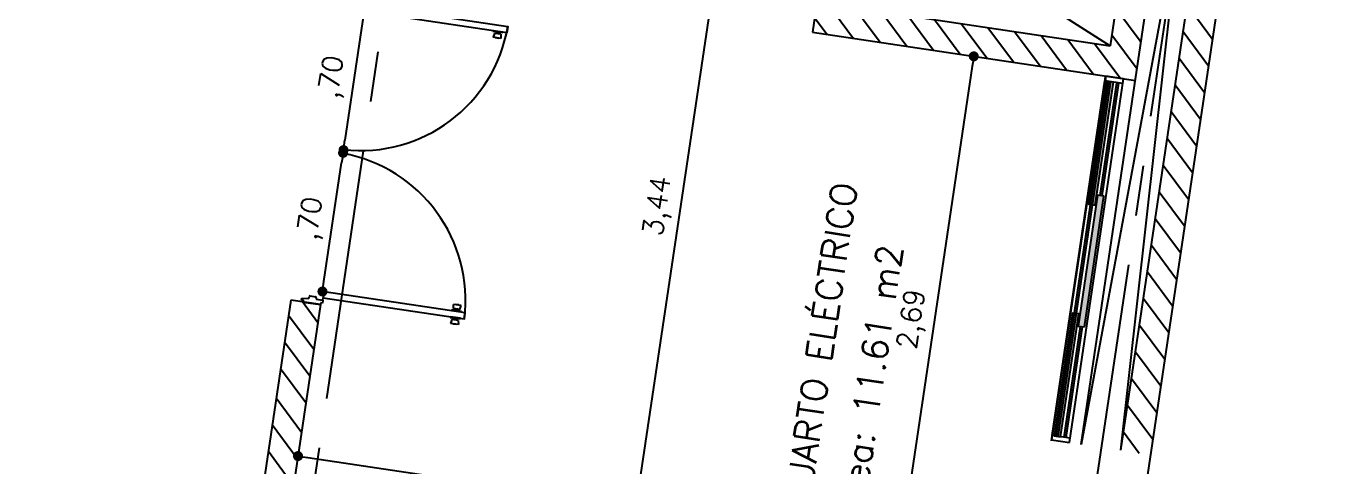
# Model space of a CAD drawing. Header units: millimetres. Extents: x 338 to 506, y 179 to 335.
# Drawn here: x 445.07 to 451.65, y 230.31 to 232.5 of the extents above; entities that cross this region are included whole.
import ezdxf

# ---------------------------------------------------------------- set-up
doc = ezdxf.new("R2010")
doc.units = ezdxf.units.MM
doc.linetypes.add('CENTER', pattern=[2, 1.25, -0.25, 0.25, -0.25])
doc.linetypes.add('DASHED2', pattern=[0.375, 0.25, -0.125])
for name, color, linetype in [('DISEÑOS_VENTANAS', 18, 'Continuous'), ('EJES_DE_COLUMNA', 255, 'DASHED2'), ('MUROS', 32, 'Continuous'), ('PUERTAS', 5, 'Continuous'), ('REJAS', 151, 'Continuous'), ('TEXTOS', 7, 'Continuous'), ('VENTANAS', 144, 'Continuous')]:
    doc.layers.add(name, color=color, linetype=linetype)
doc.styles.add('NOTAS', font='simplex.shx')
doc.styles.get("Standard").update_dxf_attribs({"font": 'ARIALUNI.ttf'})
doc.dimstyles.new('ROMANS', dxfattribs={"dimtxt": 0.1, "dimasz": 0.05, "dimexe": 0.04, "dimexo": 0.5, "dimgap": 0.05, "dimtad": 1, "dimtih": 1, "dimtoh": 1, "dimdec": 4, "dimzin": 5, "dimdsep": 46, "dimtxsty": 'Standard', "dimsah": 1, "dimcen": 0.05, "dimse1": 1, "dimse2": 1, "dimclrd": 7, "dimclre": 7, "dimclrt": 7, "dimadec": 0, "dimazin": 0, "dimtfac": 1, "dimtdec": 4, "dimtix": 1, "dimtmove": 2, "dimatfit": 3, "dimfxl": 1, "dimtolj": 1, "dimarcsym": 0})

# ---------------------------------------------------------------- blocks, each defined once
blk = doc.blocks.new('*X252')
at = {"color": 0}
for p, q in [((2827.6618, 1807.8371), (2827.5878, 1807.7631)), ((2827.7965, 1807.8371), (2827.588, 1807.6286)), ((2827.9312, 1807.8371), (2827.7812, 1807.6871)), ((2828.0659, 1807.8371), (2827.9159, 1807.6871)), ((2828.2006, 1807.8371), (2828.0506, 1807.6871)), ((2828.3353, 1807.8371), (2828.1853, 1807.6871)), ((2828.3404, 1807.7075), (2828.32, 1807.6871)), ((2827.7404, 1807.6463), (2827.5882, 1807.4941)), ((2827.7404, 1807.5116), (2827.5884, 1807.3597)), ((2827.7404, 1807.3769), (2827.5887, 1807.2252)), ((2827.7404, 1807.2422), (2827.5889, 1807.0907)), ((2827.7404, 1807.1075), (2827.5891, 1806.9562)), ((2827.7404, 1806.9728), (2827.5894, 1806.8218)), ((2827.7404, 1806.8381), (2827.5896, 1806.6873)), ((2827.7404, 1806.7034), (2827.5898, 1806.5528)), ((2827.7404, 1806.5687), (2827.59, 1806.4183)), ((2827.7404, 1806.434), (2827.5903, 1806.2839)), ((2827.7963, 1806.3552), (2827.6463, 1806.2052)), ((2827.931, 1806.3552), (2827.781, 1806.2052)), ((2828.0657, 1806.3552), (2827.9157, 1806.2052)), ((2828.2004, 1806.3552), (2828.0504, 1806.2052)), ((2828.3351, 1806.3552), (2828.1851, 1806.2052)), ((2828.3404, 1806.2258), (2828.3198, 1806.2052))]:
    blk.add_line(p, q, dxfattribs=at)
blk = doc.blocks.new('*U261')
at = {"layer": 'TEXTOS', "color": 5, "style": 'NOTAS'}
for s, p in [('CUARTO ELÉCTRICO', (2825.225, 1807.5016)), ('Área: 11.61 m2', (2825.225, 1807.2302))]:
    blk.add_text(s, height=0.127779, dxfattribs=at).set_placement(p)
blk = doc.blocks.new('*X264')
at = {"color": 0}
for p, q in [((2825.8435, 1806.0052), (2825.7504, 1805.9121)), ((2825.9782, 1806.0052), (2825.8282, 1805.8552)), ((2826.1129, 1806.0052), (2825.9629, 1805.8552)), ((2826.2476, 1806.0052), (2826.0976, 1805.8552)), ((2826.3823, 1806.0052), (2826.2323, 1805.8552)), ((2826.517, 1806.0052), (2826.367, 1805.8552)), ((2826.6517, 1806.0052), (2826.5017, 1805.8552)), ((2826.7864, 1806.0052), (2826.6364, 1805.8552)), ((2826.9211, 1806.0052), (2826.7711, 1805.8552)), ((2827.0558, 1806.0052), (2826.9058, 1805.8552)), ((2827.1905, 1806.0052), (2827.0405, 1805.8552)), ((2827.3252, 1806.0052), (2827.1752, 1805.8552)), ((2827.4599, 1806.0052), (2827.3099, 1805.8552)), ((2827.5946, 1806.0052), (2827.4446, 1805.8552)), ((2827.7293, 1806.0052), (2827.5793, 1805.8552)), ((2827.864, 1806.0052), (2827.714, 1805.8552)), ((2827.9987, 1806.0052), (2827.8487, 1805.8552)), ((2828.1334, 1806.0052), (2827.9834, 1805.8552)), ((2828.2681, 1806.0052), (2828.1181, 1805.8552)), ((2828.4029, 1806.0052), (2828.2529, 1805.8552)), ((2828.5376, 1806.0052), (2828.3876, 1805.8552)), ((2828.6723, 1806.0052), (2828.5223, 1805.8552)), ((2828.807, 1806.0052), (2828.657, 1805.8552)), ((2828.9417, 1806.0052), (2828.7917, 1805.8552)), ((2829.0764, 1806.0052), (2828.9264, 1805.8552)), ((2829.2111, 1806.0052), (2829.0611, 1805.8552)), ((2829.3458, 1806.0052), (2829.1958, 1805.8552)), ((2829.4805, 1806.0052), (2829.3305, 1805.8552)), ((2829.6152, 1806.0052), (2829.4652, 1805.8552)), ((2829.7499, 1806.0052), (2829.5999, 1805.8552)), ((2829.8846, 1806.0052), (2829.7346, 1805.8552)), ((2830.0193, 1806.0052), (2829.8693, 1805.8552)), ((2830.154, 1806.0052), (2830.004, 1805.8552)), ((2830.2887, 1806.0052), (2830.1387, 1805.8552)), ((2830.4234, 1806.0052), (2830.2734, 1805.8552)), ((2830.5581, 1806.0052), (2830.4081, 1805.8552)), ((2830.6928, 1806.0052), (2830.5428, 1805.8552)), ((2830.8275, 1806.0052), (2830.6775, 1805.8552)), ((2830.9622, 1806.0052), (2830.8122, 1805.8552)), ((2831.0969, 1806.0052), (2830.9469, 1805.8552)), ((2831.2316, 1806.0052), (2831.0816, 1805.8552)), ((2831.2604, 1805.8993), (2831.2163, 1805.8552))]:
    blk.add_line(p, q, dxfattribs=at)
blk = doc.blocks.new('*X266')
at = {"color": 0}
for p, q in [((2825.3849, 1810.0677), (2825.5349, 1810.2177)), ((2825.5196, 1810.0677), (2825.6696, 1810.2177)), ((2825.6543, 1810.0677), (2825.8043, 1810.2177)), ((2827.4268, 1810.089), (2827.5555, 1810.2177)), ((2827.5402, 1810.0677), (2827.6902, 1810.2177)), ((2827.6749, 1810.0677), (2827.8249, 1810.2177)), ((2827.8096, 1810.0677), (2827.9596, 1810.2177)), ((2827.9443, 1810.0677), (2828.0943, 1810.2177)), ((2828.079, 1810.0677), (2828.229, 1810.2177)), ((2825.789, 1810.0677), (2825.8808, 1810.1595)), ((2828.2137, 1810.0677), (2828.2604, 1810.1144))]:
    blk.add_line(p, q, dxfattribs=at)
blk = doc.blocks.new('_DOT')
at = {"color": 0, "linetype": 'ByBlock'}
blk.add_line((-0.5, 0), (-1, 0), dxfattribs=at)
at = {"color": 0, "linetype": 'ByBlock', "const_width": 0.5}
blk.add_lwpolyline([(-0.25, 0, 1), (0.25, 0, 1)], format="xyb", close=True, dxfattribs=at)
blk = doc.blocks.new('*U1241')
at = {"layer": 'REJAS', "color": 7, "style": 'NOTAS'}
blk.add_text(',70', height=0.1, dxfattribs=at).set_placement((2826.906, 1810.1367))
blk = doc.blocks.new('*D267')
at = {"layer": 'DEFPOINTS', "color": 0, "transparency": 16777216}
for p in [(2826.6607, 1810.0677), (2827.3607, 1810.0589), (2826.6607, 1810.0485)]:
    blk.add_point(p, dxfattribs=at)
at = {"layer": 'REJAS', "color": 7, "transparency": 16777216}
blk.add_line((2827.3107, 1810.0677), (2826.7107, 1810.0677), dxfattribs=at)
at = {"transparency": 16777216}
blk.add_blockref('*U1241', (0, 0), dxfattribs=at)
at = {"layer": 'REJAS', "color": 7, "transparency": 16777216, "xscale": 0.05, "yscale": 0.05, "zscale": 0.05, "rotation": 180}
blk.add_blockref('_DOT', (2826.6607, 1810.0677), dxfattribs=at)
at = {"layer": 'REJAS', "color": 7, "transparency": 16777216, "xscale": 0.05, "yscale": 0.05, "zscale": 0.05}
blk.add_blockref('_DOT', (2827.3607, 1810.0677), dxfattribs=at)
blk = doc.blocks.new('*U1242')
at = {"layer": 'REJAS', "color": 7, "style": 'NOTAS'}
blk.add_text(',70', height=0.1, dxfattribs=at).set_placement((2826.1921, 1810.1367))
blk = doc.blocks.new('*D268')
at = {"layer": 'DEFPOINTS', "color": 0, "transparency": 16777216}
for p in [(2825.9468, 1810.0589), (2826.6468, 1810.0677), (2826.6468, 1810.0485)]:
    blk.add_point(p, dxfattribs=at)
at = {"layer": 'REJAS', "color": 7, "transparency": 16777216}
blk.add_line((2825.9968, 1810.0677), (2826.5968, 1810.0677), dxfattribs=at)
at = {"transparency": 16777216}
blk.add_blockref('*U1242', (0, 0), dxfattribs=at)
at = {"layer": 'REJAS', "color": 7, "transparency": 16777216, "xscale": 0.05, "yscale": 0.05, "zscale": 0.05, "rotation": 180}
blk.add_blockref('_DOT', (2825.9468, 1810.0677), dxfattribs=at)
at = {"layer": 'REJAS', "color": 7, "transparency": 16777216, "xscale": 0.05, "yscale": 0.05, "zscale": 0.05}
blk.add_blockref('_DOT', (2826.6468, 1810.0677), dxfattribs=at)
blk = doc.blocks.new('*U1232')
at = {"layer": 'REJAS', "color": 7, "style": 'NOTAS'}
blk.add_text('3,44', height=0.1, dxfattribs=at).set_placement((2826.4657, 1808.4295))
blk = doc.blocks.new('*D318')
at = {"layer": 'DEFPOINTS', "color": 0, "transparency": 16777216}
for p in [(2824.9004, 1808.5182), (2824.9004, 1808.3604), (2828.3404, 1808.3759)]:
    blk.add_point(p, dxfattribs=at)
at = {"layer": 'REJAS', "color": 7, "transparency": 16777216}
blk.add_line((2828.2904, 1808.3604), (2824.9504, 1808.3604), dxfattribs=at)
at = {"transparency": 16777216}
blk.add_blockref('*U1232', (0, 0), dxfattribs=at)
at = {"layer": 'REJAS', "color": 7, "transparency": 16777216, "xscale": 0.05, "yscale": 0.05, "zscale": 0.05, "rotation": 180}
blk.add_blockref('_DOT', (2824.9004, 1808.3604), dxfattribs=at)
at = {"layer": 'REJAS', "color": 7, "transparency": 16777216, "xscale": 0.05, "yscale": 0.05, "zscale": 0.05}
blk.add_blockref('_DOT', (2828.3404, 1808.3604), dxfattribs=at)
blk = doc.blocks.new('*U1233')
at = {"layer": 'REJAS', "color": 7, "style": 'NOTAS'}
blk.add_text('3,70', height=0.1, dxfattribs=at).set_placement((2824.9639, 1808.1748))
blk = doc.blocks.new('*D319')
at = {"layer": 'DEFPOINTS', "color": 0, "transparency": 16777216}
for p in [(2824.9004, 1810.0677), (2824.9004, 1806.3629), (2825.1163, 1806.3629)]:
    blk.add_point(p, dxfattribs=at)
at = {"layer": 'REJAS', "color": 7, "transparency": 16777216}
for p, q in [((2825.1163, 1810.0177), (2825.1163, 1808.3248)), ((2825.1163, 1806.4129), (2825.1163, 1808.1058))]:
    blk.add_line(p, q, dxfattribs=at)
at = {"transparency": 16777216}
blk.add_blockref('*U1233', (0, 0), dxfattribs=at)
at = {"layer": 'REJAS', "color": 7, "transparency": 16777216, "xscale": 0.05, "yscale": 0.05, "zscale": 0.05}
for p, rotation in [((2825.1163, 1810.0677), 90), ((2825.1163, 1806.3629), 270)]:
    blk.add_blockref('_DOT', p, dxfattribs=dict(at, rotation=rotation))
blk = doc.blocks.new('*U1240')
at = {"layer": 'REJAS', "color": 7, "style": 'NOTAS'}
blk.add_text('2,69', height=0.1, dxfattribs=at).set_placement((2826.094, 1807.0907))
blk = doc.blocks.new('*D326')
at = {"layer": 'DEFPOINTS', "color": 0, "transparency": 16777216}
for p in [(2824.9004, 1807.8371), (2827.5876, 1807.8371), (2824.9004, 1807.0216)]:
    blk.add_point(p, dxfattribs=at)
at = {"layer": 'REJAS', "color": 7, "transparency": 16777216}
blk.add_line((2827.5376, 1807.0216), (2824.9504, 1807.0216), dxfattribs=at)
at = {"transparency": 16777216}
blk.add_blockref('*U1240', (0, 0), dxfattribs=at)
at = {"layer": 'REJAS', "color": 7, "transparency": 16777216, "xscale": 0.05, "yscale": 0.05, "zscale": 0.05, "rotation": 180}
blk.add_blockref('_DOT', (2824.9004, 1807.0216), dxfattribs=at)
at = {"layer": 'REJAS', "color": 7, "transparency": 16777216, "xscale": 0.05, "yscale": 0.05, "zscale": 0.05}
blk.add_blockref('_DOT', (2827.5876, 1807.0216), dxfattribs=at)
blk = doc.blocks.new('*U330')
at = {"layer": 'REJAS', "color": 18, "linetype": 'Continuous', "extrusion": (0, 0, -1)}
for points in [[(-2826.3326, 1806.308), (-2826.9926, 1806.2752), (-2826.3326, 1806.2752)], [(-2826.3326, 1806.308), (-2826.9926, 1806.308), (-2826.9926, 1806.2752)]]:
    blk.add_solid(points, dxfattribs=at)
blk = doc.blocks.new('*U331')
at = {"layer": 'REJAS', "color": 18, "linetype": 'Continuous', "extrusion": (0, 0, -1)}
for points in [[(-2826.9426, 1806.3452), (-2827.5626, 1806.3124), (-2826.9426, 1806.3124)], [(-2826.9426, 1806.3452), (-2827.5626, 1806.3452), (-2827.5626, 1806.3124)]]:
    blk.add_solid(points, dxfattribs=at)
blk = doc.blocks.new('*U332')
at = {"layer": 'REJAS', "color": 18, "linetype": 'Continuous', "extrusion": (0, 0, -1)}
for points in [[(-2825.7726, 1806.3452), (-2826.3926, 1806.3124), (-2825.7726, 1806.3124)], [(-2825.7726, 1806.3452), (-2826.3926, 1806.3452), (-2826.3926, 1806.3124)]]:
    blk.add_solid(points, dxfattribs=at)
blk = doc.blocks.new('EJES_ESTRUCTURALES')
at = {"layer": 'EJES_DE_COLUMNA', "color": 9, "linetype": 'CENTER'}
for p, q in [((661.47768, 142.25478), (759.37077, 142.2588)), ((661.47762, 138.38925), (759.37071, 138.39325))]:
    blk.add_line(p, q, dxfattribs=at)
blk = doc.blocks.new('BAÑOS_POSTERIOR_PISO_2_A_4')
at = {"layer": 'DISEÑOS_VENTANAS'}
for p, q in [((2825.77264, 1806.29518), (2826.33264, 1806.29518)), ((2825.77264, 1806.28518), (2826.33264, 1806.28518))]:
    blk.add_line(p, q, dxfattribs=at)
at = {"layer": 'MUROS'}
for p, q in [((2825.88081, 1810.21769), (2824.75043, 1810.21769)), ((2825.88081, 1810.06769), (2825.88081, 1810.21769)), ((2825.88081, 1810.06769), (2824.90043, 1810.06769)), ((2828.34041, 1807.83709), (2827.58764, 1807.83709)), ((2827.58764, 1807.83709), (2827.58764, 1806.20518)), ((2828.34041, 1807.70239), (2827.74041, 1806.35518)), ((2827.74041, 1807.68709), (2827.74041, 1806.35518)), ((2828.34041, 1806.35518), (2827.74041, 1806.35518)), ((2831.26043, 1806.00518), (2825.75043, 1806.20518)), ((2825.75043, 1806.00518), (2831.26043, 1806.20518)), ((2825.75043, 1806.20518), (2831.26043, 1806.20518)), ((2825.75043, 1806.00518), (2831.26043, 1806.00518)), ((2831.26043, 1805.85518), (2824.75043, 1805.85518))]:
    blk.add_line(p, q, dxfattribs=at)
at = {"layer": 'MUROS', "linetype": 'Continuous'}
for p, q in [((2825.11817, 1810.21769), (2824.96817, 1810.06769)), ((2825.25287, 1810.21769), (2825.10287, 1810.06769)), ((2825.38757, 1810.21769), (2825.23757, 1810.06769))]:
    blk.add_line(p, q, dxfattribs=at)
at = {"layer": 'PUERTAS'}
for p, q in [((2825.88081, 1810.15573), (2825.88962, 1810.15573)), ((2825.88081, 1810.06769), (2825.88081, 1810.15573)), ((2825.88081, 1810.15573), (2825.88081, 1810.06769)), ((2825.88962, 1810.15573), (2825.88962, 1810.16453)), ((2825.88962, 1810.16453), (2825.89842, 1810.16453)), ((2825.89842, 1810.16453), (2825.90282, 1810.12932)), ((2825.90282, 1810.12932), (2825.91163, 1810.12932)), ((2825.91603, 1810.12492), (2825.91603, 1810.0985)), ((2825.88962, 1810.06769), (2825.88081, 1810.06769)), ((2825.88962, 1810.05888), (2825.88962, 1810.06769)), ((2825.90503, 1810.05888), (2825.88962, 1810.05888)), ((2825.91163, 1810.0941), (2825.90503, 1810.0941)), ((2825.90503, 1810.0941), (2825.90503, 1810.05888)), ((2825.90503, 1810.05888), (2825.91603, 1810.05888)), ((2825.88346, 1809.39939), (2825.88194, 1809.39939)), ((2825.88198, 1809.3833), (2825.88194, 1809.39939)), ((2825.90388, 1809.40757), (2825.88343, 1809.41114)), ((2825.88353, 1809.37156), (2825.88343, 1809.41114)), ((2825.90396, 1809.37525), (2825.90388, 1809.40757)), ((2825.90865, 1809.39755), (2825.9039, 1809.39753)), ((2825.90864, 1809.39851), (2825.90868, 1809.38434)), ((2825.91603, 1809.41663), (2825.91171, 1809.41662)), ((2825.91183, 1809.36625), (2825.91171, 1809.41662)), ((2825.91615, 1809.36626), (2825.91603, 1809.41663)), ((2825.94678, 1809.36626), (2825.94691, 1809.41663)), ((2825.94691, 1809.41663), (2825.95122, 1809.41662)), ((2825.9511, 1809.36625), (2825.95122, 1809.41662)), ((2825.95429, 1809.39851), (2825.95426, 1809.38434)), ((2825.95429, 1809.39755), (2825.95903, 1809.39753)), ((2825.95898, 1809.37525), (2825.95906, 1809.40757)), ((2825.95906, 1809.40757), (2825.9795, 1809.41114)), ((2825.97941, 1809.37156), (2825.9795, 1809.41114)), ((2825.97947, 1809.39939), (2825.98099, 1809.39939)), ((2825.98095, 1809.3833), (2825.98099, 1809.39939)), ((2827.32811, 1809.39939), (2827.32659, 1809.39939)), ((2827.32663, 1809.3833), (2827.32659, 1809.39939)), ((2827.34853, 1809.40757), (2827.32808, 1809.41114)), ((2827.32818, 1809.37156), (2827.32808, 1809.41114)), ((2827.34861, 1809.37525), (2827.34853, 1809.40757)), ((2827.3533, 1809.39755), (2827.34855, 1809.39753)), ((2827.35329, 1809.39851), (2827.35333, 1809.38434)), ((2827.36068, 1809.41663), (2827.35636, 1809.41662)), ((2827.35648, 1809.36625), (2827.35636, 1809.41662)), ((2827.3608, 1809.36626), (2827.36068, 1809.41663)), ((2825.8835, 1809.3833), (2825.88198, 1809.3833)), ((2825.90396, 1809.37525), (2825.88353, 1809.37156)), ((2825.90868, 1809.38531), (2825.90393, 1809.38529)), ((2825.91615, 1809.36626), (2825.91183, 1809.36625)), ((2825.94678, 1809.36626), (2825.9511, 1809.36625)), ((2825.95426, 1809.38531), (2825.959, 1809.38529)), ((2825.95898, 1809.37525), (2825.97941, 1809.37156)), ((2825.97944, 1809.3833), (2825.98095, 1809.3833)), ((2827.32815, 1809.3833), (2827.32663, 1809.3833)), ((2827.34861, 1809.37525), (2827.32818, 1809.37156)), ((2827.35333, 1809.38531), (2827.34858, 1809.38529)), ((2827.3608, 1809.36626), (2827.35648, 1809.36625))]:
    blk.add_line(p, q, dxfattribs=at)
for points in [[(2825.94684, 1810.05888), (2825.91603, 1810.05888), (2825.91603, 1809.34638), (2825.94684, 1809.34638)], [(2827.36074, 1810.05888), (2827.39156, 1810.05888), (2827.39156, 1809.34638), (2827.36074, 1809.34638)]]:
    blk.add_lwpolyline(points, close=True, dxfattribs=at)
for centre, radius, start, end in [((2825.91163, 1810.12492), 0.0044, 0, 90), ((2825.91163, 1810.0985), 0.0044, 270, 0), ((2825.89876, 1810.09175), 0.74556, 271.327206, 358.150732), ((2827.40882, 1810.09175), 0.74556, 181.849268, 268.672794), ((2825.9089, 1809.4014), 0.0029, 264.992089, 9.958792), ((2825.95404, 1809.4014), 0.0029, 170.041208, 275.007911), ((2827.35355, 1809.4014), 0.0029, 264.992089, 9.958792), ((2825.90894, 1809.38146), 0.0029, 350.32002, 95.286724), ((2825.95399, 1809.38146), 0.0029, 84.713276, 189.67998), ((2827.35359, 1809.38146), 0.0029, 350.32002, 95.286724)]:
    blk.add_arc(centre, radius, start, end, dxfattribs=at)
at = {"layer": 'REJAS', "color": 18}
for p, q in [((2825.74546, 1806.35522), (2827.58267, 1806.35522)), ((2827.58764, 1806.35518), (2825.75043, 1806.35518)), ((2825.75043, 1806.35518), (2825.75043, 1806.26518)), ((2825.77264, 1806.26518), (2825.77264, 1806.35518)), ((2825.77264, 1806.35518), (2827.56264, 1806.35518)), ((2825.77264, 1806.33518), (2827.56264, 1806.33518)), ((2825.77264, 1806.32518), (2827.56264, 1806.32518)), ((2827.56264, 1806.26518), (2827.56264, 1806.35518)), ((2827.58764, 1806.26518), (2827.58764, 1806.35518)), ((2825.75043, 1806.26518), (2827.58764, 1806.26518)), ((2826.33264, 1806.27518), (2826.99264, 1806.27518)), ((2826.99264, 1806.29518), (2827.56264, 1806.29518)), ((2826.99264, 1806.28518), (2827.56264, 1806.28518))]:
    blk.add_line(p, q, dxfattribs=at)
for points in [[(2825.77264, 1806.31237), (2826.39264, 1806.31237), (2826.39264, 1806.34518), (2825.77264, 1806.34518)], [(2826.33264, 1806.27518), (2826.99264, 1806.27518), (2826.99264, 1806.308), (2826.33264, 1806.308)], [(2826.94264, 1806.31237), (2827.56264, 1806.31237), (2827.56264, 1806.34518), (2826.94264, 1806.34518)]]:
    blk.add_lwpolyline(points, close=True, dxfattribs=at)
at = {"layer": 'VENTANAS', "color": 18}
blk.add_line((2826.94264, 1806.31237), (2826.94264, 1806.31237), dxfattribs=at)
blk.add_blockref('*U261', (0, 0))
at = {"layer": 'MUROS', "linetype": 'Continuous'}
for name in ['*X266', '*X252', '*X264']:
    blk.add_blockref(name, (0, 0), dxfattribs=at)
at = {"layer": 'REJAS', "color": 18, "linetype": 'Continuous'}
for name in ['*U332', '*U330', '*U331']:
    blk.add_blockref(name, (0, 0), dxfattribs=at)
at = {"layer": 'REJAS', "color": 18}
for base, p1, p2, angle, picture, middle in [((2826.64684, 1810.06769), (2825.94684, 1810.05888), (2826.64684, 1810.04849), 180, '*D268', (2826.29684, 1810.17721)), ((2825.1163, 1806.36295), (2824.90043, 1810.06769), (2824.90043, 1806.36295), 90, '*D319', (2825.1163, 1808.21532))]:
    dim = blk.add_linear_dim(base=base, p1=p1, p2=p2, angle=angle, dimstyle='ROMANS', dxfattribs=at)
    dim.commit()
    dim.dimension.update_dxf_attribs({"geometry": picture, "text_midpoint": middle})
for base, p1, p2, picture, middle in [((2826.66074, 1810.06769), (2827.36074, 1810.05888), (2826.66074, 1810.04849), '*D267', (2827.01074, 1810.17721)), ((2824.90043, 1808.36044), (2828.34041, 1808.37591), (2824.90043, 1808.51821), '*D318', (2826.62042, 1808.46996)), ((2824.90043, 1807.02164), (2827.58764, 1807.83709), (2824.90043, 1807.83709), '*D326', (2826.24403, 1807.13117))]:
    dim = blk.add_linear_dim(base=base, p1=p1, p2=p2, dimstyle='ROMANS', dxfattribs=at)
    dim.commit()
    dim.dimension.update_dxf_attribs({"geometry": picture, "text_midpoint": middle})
blk = doc.blocks.new('A$C7152A42C')
at = {"layer": 'EJES_DE_COLUMNA'}
blk.add_blockref('EJES_ESTRUCTURALES', (-631.22088, -95.28525), dxfattribs=at)
at = {"layer": 'MUROS'}
blk.add_blockref('BAÑOS_POSTERIOR_PISO_2_A_4', (-2769.16502, -1762.99746), dxfattribs=at)

msp = doc.modelspace()

# ---------------------------------------------------------------- block references
at = {"layer": 'MUROS', "color": 32, "rotation": 81.53046525965426}
msp.add_blockref('A$C7152A42C', (484.7482, 168.0844), dxfattribs=at)

doc.saveas('drawing.dxf')
